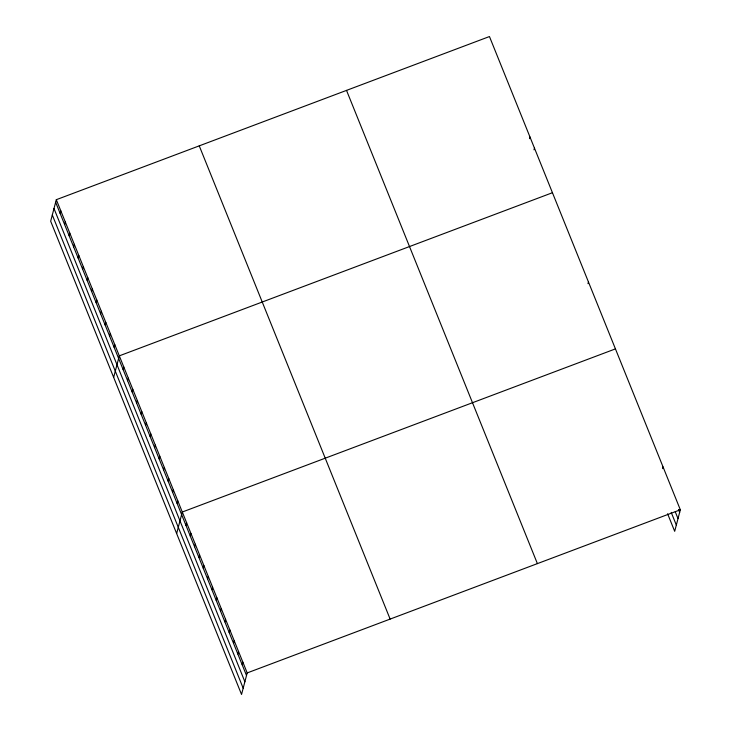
<?xml version="1.0" encoding="UTF-8"?>
<svg xmlns="http://www.w3.org/2000/svg" width="731" height="731" viewBox="0 0 731 731"><rect width="100%" height="100%" fill="white"/><g stroke="black" fill="none" stroke-linecap="round" stroke-linejoin="round"><path stroke-width="1.1" d="M56.314 199.691L50.667 221.219L241.541 694.45L247.197 672.922L56.314 199.691L489.459 36.55L680.333 509.781L674.686 531.309L667.604 513.756M60.134 213.425L60.81 210.839M64.639 224.581L65.315 221.996M69.134 235.738L69.811 233.152M73.63 246.886L74.315 244.309M78.135 258.043L78.811 255.466M82.63 269.2L83.307 266.614M87.135 280.357L87.811 277.771M91.631 291.505L92.307 288.928M96.126 302.661L96.812 300.085M100.631 313.818L101.307 311.232M105.127 324.975L105.803 322.389M109.632 336.132L110.308 333.546M114.127 347.28L114.804 344.703M113.652 377.388L119.308 355.851L552.444 192.719M123.128 369.594L123.804 367.008M127.623 380.75L128.3 378.165M132.128 391.898L132.804 389.321M136.624 403.055L137.3 400.478M141.12 414.212L141.805 411.626M145.624 425.369L146.301 422.783M150.12 436.517L150.796 433.94M154.625 447.674L155.301 445.097M159.12 458.83L159.797 456.245M163.616 469.987L164.301 467.401M168.121 481.144L168.797 478.558M172.617 492.292L173.293 489.715M177.121 503.449L177.797 500.863M176.646 533.548L182.293 512.02L615.438 348.888M185.939 525.333L186.624 522.747M190.27 536.061L190.946 533.475M194.592 546.788L195.278 544.202M198.923 557.506L199.6 554.93M203.245 568.234L203.931 565.657M207.577 578.961L208.253 576.384M211.899 589.689L212.584 587.112M216.23 600.416L216.906 597.83M220.552 611.143L221.237 608.558M224.883 621.871L225.559 619.285M229.205 632.598L229.89 630.012M233.536 643.326L234.212 640.74M237.858 654.053L238.544 651.467M242.189 664.781L242.866 662.195M529.5 138.662L529.948 136.944M533.995 149.818L534.452 148.101M587.989 283.674L588.437 281.956M662.578 468.598L663.026 466.881M247.197 672.922L680.333 509.781M678.478 509.443L679.656 512.367M675.261 511.791L678.012 518.617M671.213 512.385L676.321 525.059M346.521 90.388L537.395 563.619M199.252 145.853L390.126 619.084M55.638 202.268L246.511 675.499M53.993 208.527L244.876 681.758M52.303 214.969L243.185 688.2"/></g></svg>
